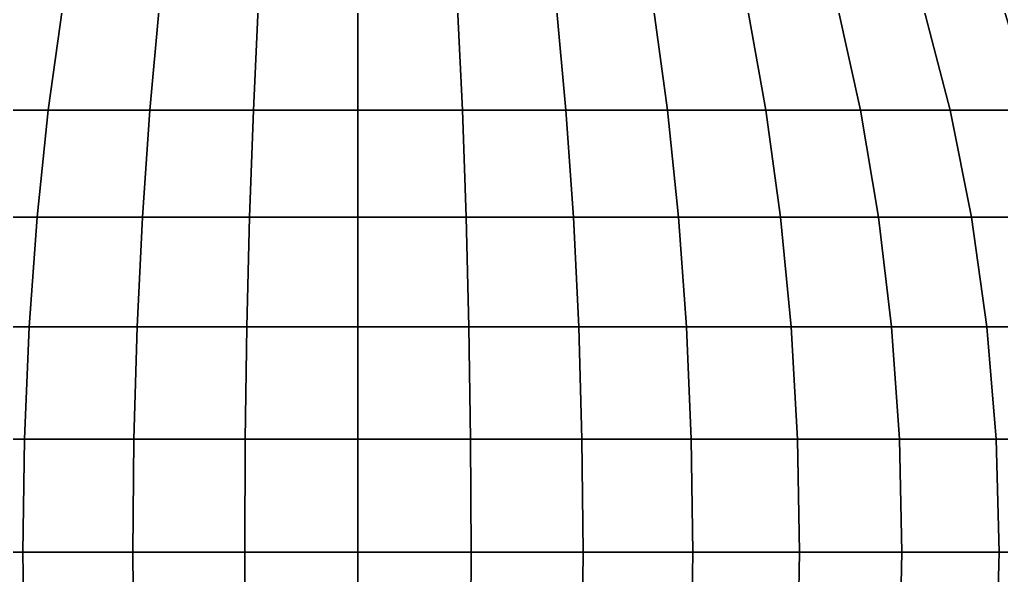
# Model space of a CAD drawing. Extents: x -607 to 607, y -607 to 607.
# Drawn here: x -178 to 339, y -12 to 280 of the extents above; entities that cross this region are included whole.
import ezdxf

# ---------------------------------------------------------------- set-up
doc = ezdxf.new("R2010")
doc.units = 0

msp = doc.modelspace()

# ---------------------------------------------------------------- linework, layer by layer
for points in [[(-214.676544, 232.364227, -518.275085), (-204.926956, 286.230682, -494.737427), (-155.447433, 286.230682, -512.441467), (-162.842987, 232.364227, -536.821411)], [(-162.842987, 232.364227, 536.821411), (-155.447433, 286.230682, 512.441467), (-204.926956, 286.230682, 494.737427), (-214.676544, 232.364227, 518.275085)], [(-162.842987, 232.364227, -536.821411), (-155.447433, 286.230682, -512.441467), (-104.470856, 286.230682, -525.210449), (-109.441162, 232.364227, -550.197876)], [(-109.441162, 232.364227, 550.197876), (-104.470856, 286.230682, 525.210449), (-155.447433, 286.230682, 512.441467), (-162.842987, 232.364227, 536.821411)], [(-109.441162, 232.364227, -550.197876), (-104.470856, 286.230682, -525.210449), (-52.488174, 286.230682, -532.921387), (-54.985352, 232.364227, -558.275635)], [(-54.985352, 232.364227, 558.275635), (-52.488174, 286.230682, 532.921387), (-104.470856, 286.230682, 525.210449), (-109.441162, 232.364227, 550.197876)], [(-54.985352, 232.364227, -558.275635), (-52.488174, 286.230682, -532.921387), (0, 286.230682, -535.499939), (0, 232.364227, -560.976868)], [(0, 232.364227, 560.976868), (0, 286.230682, 535.499939), (-52.488174, 286.230682, 532.921387), (-54.985352, 232.364227, 558.275635)], [(54.985352, 232.364227, -558.275635), (0, 232.364227, -560.976868), (0, 286.230682, -535.499939), (52.488174, 286.230682, -532.921387)], [(0, 232.364227, 560.976868), (54.985352, 232.364227, 558.275635), (52.488174, 286.230682, 532.921387), (0, 286.230682, 535.499939)], [(109.441162, 232.364227, -550.197876), (54.985352, 232.364227, -558.275635), (52.488174, 286.230682, -532.921387), (104.470856, 286.230682, -525.210449)], [(54.985352, 232.364227, 558.275635), (109.441162, 232.364227, 550.197876), (104.470856, 286.230682, 525.210449), (52.488174, 286.230682, 532.921387)], [(162.842987, 232.364227, -536.821411), (109.441162, 232.364227, -550.197876), (104.470856, 286.230682, -525.210449), (155.447433, 286.230682, -512.441467)], [(109.441162, 232.364227, 550.197876), (162.842987, 232.364227, 536.821411), (155.447433, 286.230682, 512.441467), (104.470856, 286.230682, 525.210449)], [(214.676544, 232.364227, -518.275085), (162.842987, 232.364227, -536.821411), (155.447433, 286.230682, -512.441467), (204.926956, 286.230682, -494.737427)], [(162.842987, 232.364227, 536.821411), (214.676544, 232.364227, 518.275085), (204.926956, 286.230682, 494.737427), (155.447433, 286.230682, 512.441467)], [(264.442657, 232.364227, -494.737427), (214.676544, 232.364227, -518.275085), (204.926956, 286.230682, -494.737427), (252.432922, 286.230682, -472.268768)], [(214.676544, 232.364227, 518.275085), (264.442657, 232.364227, 494.737427), (252.432922, 286.230682, 472.268768), (204.926956, 286.230682, 494.737427)], [(311.662048, 232.364227, -466.435211), (264.442657, 232.364227, -494.737427), (252.432922, 286.230682, -472.268768), (297.507813, 286.230682, -445.251923)], [(264.442657, 232.364227, 494.737427), (311.662048, 232.364227, 466.435211), (297.507813, 286.230682, 445.251923), (252.432922, 286.230682, 472.268768)], [(355.879944, 232.364227, -433.640991), (311.662048, 232.364227, -466.435211), (297.507813, 286.230682, -445.251923), (339.717529, 286.230682, -413.947052)], [(311.662048, 232.364227, 466.435211), (355.879944, 232.364227, 433.640991), (339.717529, 286.230682, 413.947052), (297.507813, 286.230682, 445.251923)], [(-222.358704, 176.259979, -536.821411), (-214.676544, 232.364227, -518.275085), (-162.842987, 232.364227, -536.821411), (-168.670288, 176.259979, -556.031433)], [(-168.670288, 176.259979, 556.031433), (-162.842987, 232.364227, 536.821411), (-214.676544, 232.364227, 518.275085), (-222.358704, 176.259979, 536.821411)], [(-168.670288, 176.259979, -556.031433), (-162.842987, 232.364227, -536.821411), (-109.441162, 232.364227, -550.197876), (-113.357483, 176.259979, -569.886536)], [(-113.357483, 176.259979, 569.886536), (-109.441162, 232.364227, 550.197876), (-162.842987, 232.364227, 536.821411), (-168.670288, 176.259979, 556.031433)], [(-113.357483, 176.259979, -569.886536), (-109.441162, 232.364227, -550.197876), (-54.985352, 232.364227, -558.275635), (-56.952984, 176.259979, -578.253357)], [(-56.952984, 176.259979, 578.253357), (-54.985352, 232.364227, 558.275635), (-109.441162, 232.364227, 550.197876), (-113.357483, 176.259979, 569.886536)], [(-56.952984, 176.259979, -578.253357), (-54.985352, 232.364227, -558.275635), (0, 232.364227, -560.976868), (0, 176.259979, -581.05127)], [(0, 176.259979, 581.05127), (0, 232.364227, 560.976868), (-54.985352, 232.364227, 558.275635), (-56.952984, 176.259979, 578.253357)], [(56.952984, 176.259979, -578.253357), (0, 176.259979, -581.05127), (0, 232.364227, -560.976868), (54.985352, 232.364227, -558.275635)], [(0, 176.259979, 581.05127), (56.952984, 176.259979, 578.253357), (54.985352, 232.364227, 558.275635), (0, 232.364227, 560.976868)], [(113.357483, 176.259979, -569.886536), (56.952984, 176.259979, -578.253357), (54.985352, 232.364227, -558.275635), (109.441162, 232.364227, -550.197876)], [(56.952984, 176.259979, 578.253357), (113.357483, 176.259979, 569.886536), (109.441162, 232.364227, 550.197876), (54.985352, 232.364227, 558.275635)], [(168.670288, 176.259979, -556.031433), (113.357483, 176.259979, -569.886536), (109.441162, 232.364227, -550.197876), (162.842987, 232.364227, -536.821411)], [(113.357483, 176.259979, 569.886536), (168.670288, 176.259979, 556.031433), (162.842987, 232.364227, 536.821411), (109.441162, 232.364227, 550.197876)], [(222.358704, 176.259979, -536.821411), (168.670288, 176.259979, -556.031433), (162.842987, 232.364227, -536.821411), (214.676544, 232.364227, -518.275085)], [(168.670288, 176.259979, 556.031433), (222.358704, 176.259979, 536.821411), (214.676544, 232.364227, 518.275085), (162.842987, 232.364227, 536.821411)], [(273.905701, 176.259979, -512.441467), (222.358704, 176.259979, -536.821411), (214.676544, 232.364227, -518.275085), (264.442657, 232.364227, -494.737427)], [(222.358704, 176.259979, 536.821411), (273.905701, 176.259979, 512.441467), (264.442657, 232.364227, 494.737427), (214.676544, 232.364227, 518.275085)], [(322.814789, 176.259979, -483.126495), (273.905701, 176.259979, -512.441467), (264.442657, 232.364227, -494.737427), (311.662048, 232.364227, -466.435211)], [(273.905701, 176.259979, 512.441467), (322.814789, 176.259979, 483.126495), (311.662048, 232.364227, 466.435211), (264.442657, 232.364227, 494.737427)], [(368.615051, 176.259979, -449.158722), (322.814789, 176.259979, -483.126495), (311.662048, 232.364227, -466.435211), (355.879944, 232.364227, -433.640991)], [(322.814789, 176.259979, 483.126495), (368.615051, 176.259979, 449.158722), (355.879944, 232.364227, 433.640991), (311.662048, 232.364227, 466.435211)], [(-227.899414, 118.458267, -550.197876), (-222.358704, 176.259979, -536.821411), (-168.670288, 176.259979, -556.031433), (-172.873199, 118.458267, -569.886536)], [(-172.873199, 118.458267, 569.886536), (-168.670288, 176.259979, 556.031433), (-222.358704, 176.259979, 536.821411), (-227.899414, 118.458267, 550.197876)], [(-172.873199, 118.458267, -569.886536), (-168.670288, 176.259979, -556.031433), (-113.357483, 176.259979, -569.886536), (-116.182114, 118.458267, -584.086914)], [(-116.182114, 118.458267, 584.086914), (-113.357483, 176.259979, 569.886536), (-168.670288, 176.259979, 556.031433), (-172.873199, 118.458267, 569.886536)], [(-116.182114, 118.458267, -584.086914), (-113.357483, 176.259979, -569.886536), (-56.952984, 176.259979, -578.253357), (-58.372135, 118.458267, -592.662231)], [(-58.372135, 118.458267, 592.662231), (-56.952984, 176.259979, 578.253357), (-113.357483, 176.259979, 569.886536), (-116.182114, 118.458267, 584.086914)], [(-58.372135, 118.458267, -592.662231), (-56.952984, 176.259979, -578.253357), (0, 176.259979, -581.05127), (0, 118.458267, -595.529846)], [(0, 118.458267, 595.529846), (0, 176.259979, 581.05127), (-56.952984, 176.259979, 578.253357), (-58.372135, 118.458267, 592.662231)], [(58.372135, 118.458267, -592.662231), (0, 118.458267, -595.529846), (0, 176.259979, -581.05127), (56.952984, 176.259979, -578.253357)], [(0, 118.458267, 595.529846), (58.372135, 118.458267, 592.662231), (56.952984, 176.259979, 578.253357), (0, 176.259979, 581.05127)], [(116.182114, 118.458267, -584.086914), (58.372135, 118.458267, -592.662231), (56.952984, 176.259979, -578.253357), (113.357483, 176.259979, -569.886536)], [(58.372135, 118.458267, 592.662231), (116.182114, 118.458267, 584.086914), (113.357483, 176.259979, 569.886536), (56.952984, 176.259979, 578.253357)], [(172.873199, 118.458267, -569.886536), (116.182114, 118.458267, -584.086914), (113.357483, 176.259979, -569.886536), (168.670288, 176.259979, -556.031433)], [(116.182114, 118.458267, 584.086914), (172.873199, 118.458267, 569.886536), (168.670288, 176.259979, 556.031433), (113.357483, 176.259979, 569.886536)], [(227.899414, 118.458267, -550.197876), (172.873199, 118.458267, -569.886536), (168.670288, 176.259979, -556.031433), (222.358704, 176.259979, -536.821411)], [(172.873199, 118.458267, 569.886536), (227.899414, 118.458267, 550.197876), (222.358704, 176.259979, 536.821411), (168.670288, 176.259979, 556.031433)], [(280.730835, 118.458267, -525.210449), (227.899414, 118.458267, -550.197876), (222.358704, 176.259979, -536.821411), (273.905701, 176.259979, -512.441467)], [(227.899414, 118.458267, 550.197876), (280.730835, 118.458267, 525.210449), (273.905701, 176.259979, 512.441467), (222.358704, 176.259979, 536.821411)], [(330.858673, 118.458267, -495.164978), (280.730835, 118.458267, -525.210449), (273.905701, 176.259979, -512.441467), (322.814789, 176.259979, -483.126495)], [(280.730835, 118.458267, 525.210449), (330.858673, 118.458267, 495.164978), (322.814789, 176.259979, 483.126495), (273.905701, 176.259979, 512.441467)], [(377.80014, 118.458267, -460.3508), (330.858673, 118.458267, -495.164978), (322.814789, 176.259979, -483.126495), (368.615051, 176.259979, -449.158722)], [(330.858673, 118.458267, 495.164978), (377.80014, 118.458267, 460.3508), (368.615051, 176.259979, 449.158722), (322.814789, 176.259979, 483.126495)], [(-231.245331, 59.515724, -558.275635), (-227.899414, 118.458267, -550.197876), (-172.873199, 118.458267, -569.886536), (-175.41124, 59.515724, -578.253357)], [(-175.41124, 59.515724, 578.253357), (-172.873199, 118.458267, 569.886536), (-227.899414, 118.458267, 550.197876), (-231.245331, 59.515724, 558.275635)], [(-175.41124, 59.515724, -578.253357), (-172.873199, 118.458267, -569.886536), (-116.182114, 118.458267, -584.086914), (-117.887848, 59.515724, -592.662231)], [(-117.887848, 59.515724, 592.662231), (-116.182114, 118.458267, 584.086914), (-172.873199, 118.458267, 569.886536), (-175.41124, 59.515724, 578.253357)], [(-117.887848, 59.515724, -592.662231), (-116.182114, 118.458267, -584.086914), (-58.372135, 118.458267, -592.662231), (-59.22913, 59.515724, -601.363403)], [(-59.22913, 59.515724, 601.363403), (-58.372135, 118.458267, 592.662231), (-116.182114, 118.458267, 584.086914), (-117.887848, 59.515724, 592.662231)], [(-59.22913, 59.515724, -601.363403), (-58.372135, 118.458267, -592.662231), (0, 118.458267, -595.529846), (0, 59.515724, -604.273132)], [(0, 59.515724, 604.273132), (0, 118.458267, 595.529846), (-58.372135, 118.458267, 592.662231), (-59.22913, 59.515724, 601.363403)], [(59.22913, 59.515724, -601.363403), (0, 59.515724, -604.273132), (0, 118.458267, -595.529846), (58.372135, 118.458267, -592.662231)], [(0, 59.515724, 604.273132), (59.22913, 59.515724, 601.363403), (58.372135, 118.458267, 592.662231), (0, 118.458267, 595.529846)], [(117.887848, 59.515724, -592.662231), (59.22913, 59.515724, -601.363403), (58.372135, 118.458267, -592.662231), (116.182114, 118.458267, -584.086914)], [(59.22913, 59.515724, 601.363403), (117.887848, 59.515724, 592.662231), (116.182114, 118.458267, 584.086914), (58.372135, 118.458267, 592.662231)], [(175.41124, 59.515724, -578.253357), (117.887848, 59.515724, -592.662231), (116.182114, 118.458267, -584.086914), (172.873199, 118.458267, -569.886536)], [(117.887848, 59.515724, 592.662231), (175.41124, 59.515724, 578.253357), (172.873199, 118.458267, 569.886536), (116.182114, 118.458267, 584.086914)], [(231.245331, 59.515724, -558.275635), (175.41124, 59.515724, -578.253357), (172.873199, 118.458267, -569.886536), (227.899414, 118.458267, -550.197876)], [(175.41124, 59.515724, 578.253357), (231.245331, 59.515724, 558.275635), (227.899414, 118.458267, 550.197876), (172.873199, 118.458267, 569.886536)], [(284.852386, 59.515724, -532.921387), (231.245331, 59.515724, -558.275635), (227.899414, 118.458267, -550.197876), (280.730835, 118.458267, -525.210449)], [(231.245331, 59.515724, 558.275635), (284.852386, 59.515724, 532.921387), (280.730835, 118.458267, 525.210449), (227.899414, 118.458267, 550.197876)], [(335.716187, 59.515724, -502.434753), (284.852386, 59.515724, -532.921387), (280.730835, 118.458267, -525.210449), (330.858673, 118.458267, -495.164978)], [(284.852386, 59.515724, 532.921387), (335.716187, 59.515724, 502.434753), (330.858673, 118.458267, 495.164978), (280.730835, 118.458267, 525.210449)], [(383.346863, 59.515724, -467.109467), (335.716187, 59.515724, -502.434753), (330.858673, 118.458267, -495.164978), (377.80014, 118.458267, -460.3508)], [(335.716187, 59.515724, 502.434753), (383.346863, 59.515724, 467.109467), (377.80014, 118.458267, 460.3508), (330.858673, 118.458267, 495.164978)], [(-232.364227, 0.000011, -560.976868), (-231.245331, 59.515724, -558.275635), (-175.41124, 59.515724, -578.253357), (-176.259979, 0.000011, -581.05127)], [(-176.259979, 0.000011, 581.05127), (-175.41124, 59.515724, 578.253357), (-231.245331, 59.515724, 558.275635), (-232.364227, 0.000011, 560.976868)], [(-176.259979, 0.000011, -581.05127), (-175.41124, 59.515724, -578.253357), (-117.887848, 59.515724, -592.662231), (-118.45826, 0.000011, -595.529846)], [(-118.45826, 0.000011, 595.529846), (-117.887848, 59.515724, 592.662231), (-175.41124, 59.515724, 578.253357), (-176.259979, 0.000011, 581.05127)], [(-118.45826, 0.000011, -595.529846), (-117.887848, 59.515724, -592.662231), (-59.22913, 59.515724, -601.363403), (-59.515713, 0.000011, -604.273132)], [(-59.515713, 0.000011, 604.273132), (-59.22913, 59.515724, 601.363403), (-117.887848, 59.515724, 592.662231), (-118.45826, 0.000011, 595.529846)], [(-59.515713, 0.000011, -604.273132), (-59.22913, 59.515724, -601.363403), (0, 59.515724, -604.273132), (0, 0.000011, -607.19696)], [(0, 0.000011, 607.19696), (0, 59.515724, 604.273132), (-59.22913, 59.515724, 601.363403), (-59.515713, 0.000011, 604.273132)], [(59.515713, 0.000011, -604.273132), (0, 0.000011, -607.19696), (0, 59.515724, -604.273132), (59.22913, 59.515724, -601.363403)], [(0, 0.000011, 607.19696), (59.515713, 0.000011, 604.273132), (59.22913, 59.515724, 601.363403), (0, 59.515724, 604.273132)], [(118.45826, 0.000011, -595.529846), (59.515713, 0.000011, -604.273132), (59.22913, 59.515724, -601.363403), (117.887848, 59.515724, -592.662231)], [(59.515713, 0.000011, 604.273132), (118.45826, 0.000011, 595.529846), (117.887848, 59.515724, 592.662231), (59.22913, 59.515724, 601.363403)], [(176.259979, 0.000011, -581.05127), (118.45826, 0.000011, -595.529846), (117.887848, 59.515724, -592.662231), (175.41124, 59.515724, -578.253357)], [(118.45826, 0.000011, 595.529846), (176.259979, 0.000011, 581.05127), (175.41124, 59.515724, 578.253357), (117.887848, 59.515724, 592.662231)], [(232.364227, 0.000011, -560.976868), (176.259979, 0.000011, -581.05127), (175.41124, 59.515724, -578.253357), (231.245331, 59.515724, -558.275635)], [(176.259979, 0.000011, 581.05127), (232.364227, 0.000011, 560.976868), (231.245331, 59.515724, 558.275635), (175.41124, 59.515724, 578.253357)], [(286.230682, 0.000011, -535.499939), (232.364227, 0.000011, -560.976868), (231.245331, 59.515724, -558.275635), (284.852386, 59.515724, -532.921387)], [(232.364227, 0.000011, 560.976868), (286.230682, 0.000011, 535.499939), (284.852386, 59.515724, 532.921387), (231.245331, 59.515724, 558.275635)], [(337.340576, 0.000011, -504.865845), (286.230682, 0.000011, -535.499939), (284.852386, 59.515724, -532.921387), (335.716187, 59.515724, -502.434753)], [(286.230682, 0.000011, 535.499939), (337.340576, 0.000011, 504.865845), (335.716187, 59.515724, 502.434753), (284.852386, 59.515724, 532.921387)], [(385.201691, 0.000011, -469.369598), (337.340576, 0.000011, -504.865845), (335.716187, 59.515724, -502.434753), (383.346863, 59.515724, -467.109467)], [(337.340576, 0.000011, 504.865845), (385.201691, 0.000011, 469.369598), (383.346863, 59.515724, 467.109467), (335.716187, 59.515724, 502.434753)], [(-231.245331, -59.515701, -558.275635), (-232.364227, 0.000011, -560.976868), (-176.259979, 0.000011, -581.05127), (-175.41124, -59.515701, -578.253357)], [(-175.41124, -59.515701, 578.253357), (-176.259979, 0.000011, 581.05127), (-232.364227, 0.000011, 560.976868), (-231.245331, -59.515701, 558.275635)], [(-175.41124, -59.515701, -578.253357), (-176.259979, 0.000011, -581.05127), (-118.45826, 0.000011, -595.529846), (-117.887848, -59.515701, -592.662231)], [(-117.887848, -59.515701, 592.662231), (-118.45826, 0.000011, 595.529846), (-176.259979, 0.000011, 581.05127), (-175.41124, -59.515701, 578.253357)], [(-117.887848, -59.515701, -592.662231), (-118.45826, 0.000011, -595.529846), (-59.515713, 0.000011, -604.273132), (-59.22913, -59.515701, -601.363403)], [(-59.22913, -59.515701, 601.363403), (-59.515713, 0.000011, 604.273132), (-118.45826, 0.000011, 595.529846), (-117.887848, -59.515701, 592.662231)], [(-59.22913, -59.515701, -601.363403), (-59.515713, 0.000011, -604.273132), (0, 0.000011, -607.19696), (0, -59.515701, -604.273132)], [(0, -59.515701, 604.273132), (0, 0.000011, 607.19696), (-59.515713, 0.000011, 604.273132), (-59.22913, -59.515701, 601.363403)], [(59.22913, -59.515701, -601.363403), (0, -59.515701, -604.273132), (0, 0.000011, -607.19696), (59.515713, 0.000011, -604.273132)], [(0, -59.515701, 604.273132), (59.22913, -59.515701, 601.363403), (59.515713, 0.000011, 604.273132), (0, 0.000011, 607.19696)], [(117.887848, -59.515701, -592.662231), (59.22913, -59.515701, -601.363403), (59.515713, 0.000011, -604.273132), (118.45826, 0.000011, -595.529846)], [(59.22913, -59.515701, 601.363403), (117.887848, -59.515701, 592.662231), (118.45826, 0.000011, 595.529846), (59.515713, 0.000011, 604.273132)], [(175.41124, -59.515701, -578.253357), (117.887848, -59.515701, -592.662231), (118.45826, 0.000011, -595.529846), (176.259979, 0.000011, -581.05127)], [(117.887848, -59.515701, 592.662231), (175.41124, -59.515701, 578.253357), (176.259979, 0.000011, 581.05127), (118.45826, 0.000011, 595.529846)], [(231.245331, -59.515701, -558.275635), (175.41124, -59.515701, -578.253357), (176.259979, 0.000011, -581.05127), (232.364227, 0.000011, -560.976868)], [(175.41124, -59.515701, 578.253357), (231.245331, -59.515701, 558.275635), (232.364227, 0.000011, 560.976868), (176.259979, 0.000011, 581.05127)], [(284.852386, -59.515701, -532.921387), (231.245331, -59.515701, -558.275635), (232.364227, 0.000011, -560.976868), (286.230682, 0.000011, -535.499939)], [(231.245331, -59.515701, 558.275635), (284.852386, -59.515701, 532.921387), (286.230682, 0.000011, 535.499939), (232.364227, 0.000011, 560.976868)], [(335.716187, -59.515701, -502.434753), (284.852386, -59.515701, -532.921387), (286.230682, 0.000011, -535.499939), (337.340576, 0.000011, -504.865845)], [(284.852386, -59.515701, 532.921387), (335.716187, -59.515701, 502.434753), (337.340576, 0.000011, 504.865845), (286.230682, 0.000011, 535.499939)], [(383.346863, -59.515701, -467.109467), (335.716187, -59.515701, -502.434753), (337.340576, 0.000011, -504.865845), (385.201691, 0.000011, -469.369598)], [(335.716187, -59.515701, 502.434753), (383.346863, -59.515701, 467.109467), (385.201691, 0.000011, 469.369598), (337.340576, 0.000011, 504.865845)]]:
    msp.add_3dface(points)

doc.saveas('drawing.dxf')
